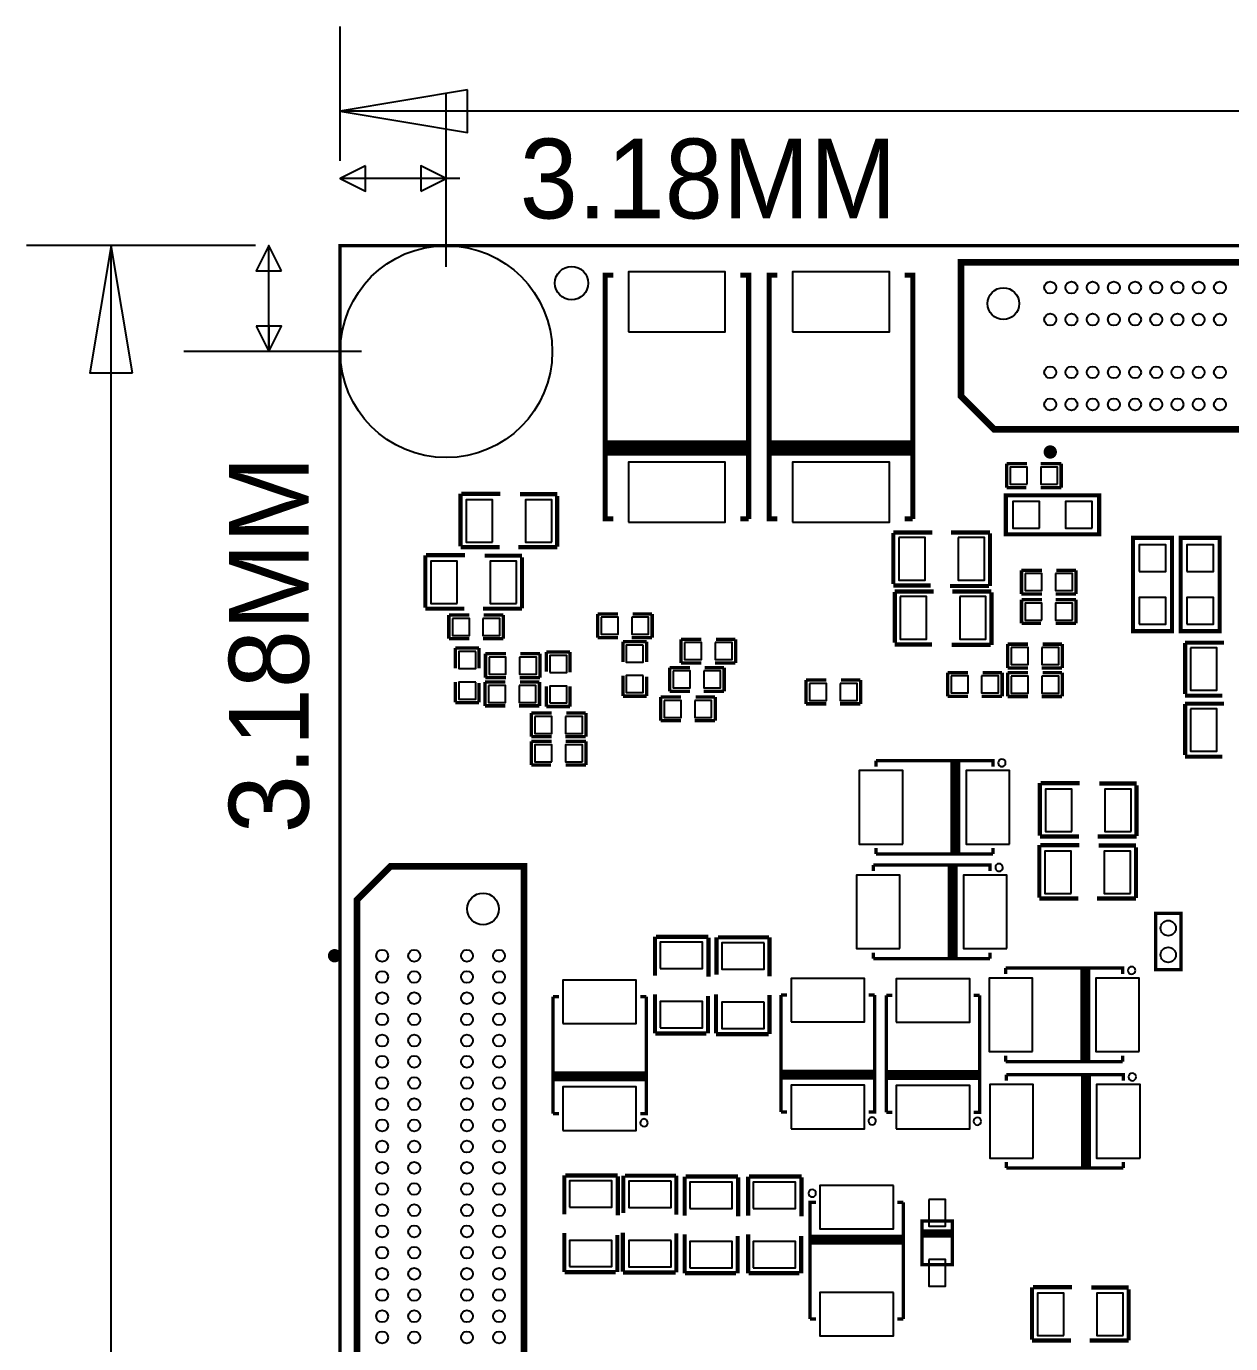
# Model space of a CAD drawing. Extents: x -9.4 to 80, y -0.1 to 86.6.
# Drawn here: x -9.4 to 26.67, y 47.12 to 86.56 of the extents above; entities that cross this region are included whole.
import ezdxf

# ---------------------------------------------------------------- set-up
doc = ezdxf.new("R2010")
doc.units = 0
for name, color, linetype in [('BG_DIMENSION', 85, 'CONTINUOUS'), ('BG_OUTLINE', 254, 'CONTINUOUS'), ('PG_SILKSCREEN_BOTTOM', 122, 'CONTINUOUS'), ('PIN_BOTTOM', 5, 'CONTINUOUS')]:
    doc.layers.add(name, color=color, linetype=linetype)

msp = doc.modelspace()

# ---------------------------------------------------------------- linework, layer by layer
at = {"layer": 'BG_DIMENSION'}
for points in [[(0, 82.539992), (0, 86.562946)], [(3.81, 84.657946), (0, 84.022946), (3.81, 83.387946), (3.81, 84.657946)], [(0, 82.539992), (0, 84.545424)], [(3.17754, 79.362452), (3.17754, 84.545424)], [(32.659828, 84.022946), (0, 84.022946)], [(0.762, 82.386424), (0, 82.005424), (0.762, 81.624424), (0.762, 82.386424)], [(2.41554, 81.624424), (3.17754, 82.005424), (2.41554, 82.386424), (2.41554, 81.624424)], [(3.17754, 82.005424), (0, 82.005424)], [(3.587496, 82.005424), (3.17754, 82.005424)], [(-2.54, 79.999992), (-9.399016, 79.999992)], [(-6.224016, 76.189992), (-6.859016, 79.999992), (-7.494016, 76.189992), (-6.224016, 76.189992)], [(-6.859016, 44.784264), (-6.859016, 79.999992)], [(-2.54, 79.999992), (-4.677664, 79.999992)], [(-1.756664, 79.237992), (-2.137664, 79.999992), (-2.518664, 79.237992), (-1.756664, 79.237992)], [(-2.137664, 76.822452), (-2.137664, 79.999992)], [(-2.518664, 77.584452), (-2.137664, 76.822452), (-1.756664, 77.584452), (-2.518664, 77.584452)], [(-2.137664, 77.62875), (-2.137664, 76.822452)], [(0.63754, 76.822452), (-4.677664, 76.822452)]]:
    msp.add_lwpolyline(points, dxfattribs=at)
at = {"layer": 'BG_OUTLINE', "const_width": 0.1}
msp.add_lwpolyline([(0, 0), (79.999992, 0), (79.999992, 79.999992), (0, 79.999992), (0, 0)], dxfattribs=at)
at = {"layer": 'PG_SILKSCREEN_BOTTOM'}
for points, const_width in [([(61.409986, 79.491992), (18.589981, 79.491992), (18.589981, 75.492), (19.589979, 74.492002), (60.409988, 74.492002), (61.409986, 75.492), (61.409986, 79.491992)], 0.2), ([(8.18007, 79.113405), (7.93496, 79.113405), (7.93496, 71.813395), (8.18007, 71.813395)], 0.1524), ([(12.23518, 71.813395), (12.23518, 79.113405), (11.99007, 79.113405)], 0.1524), ([(13.09624, 79.113405), (12.85113, 79.113405), (12.85113, 71.81342), (13.09624, 71.81342)], 0.1524), ([(17.15135, 71.81342), (17.15135, 79.113405), (16.90624, 79.113405)], 0.1524), ([(12.21867, 74.0918), (7.95147, 74.0918)], 0.1524), ([(17.13484, 74.0918), (12.86764, 74.0918)], 0.1524), ([(12.21867, 73.9394), (7.95147, 73.9394)], 0.1524), ([(12.21867, 73.787), (7.95147, 73.787)], 0.1524), ([(17.13484, 73.9394), (12.86764, 73.9394)], 0.1524), ([(17.13484, 73.787), (12.86764, 73.787)], 0.1524), ([(19.959955, 73.463963), (19.959955, 72.752763)], 0.1016), ([(20.573975, 73.463963), (19.964375, 73.463963)], 0.1016), ([(21.594369, 73.463963), (20.984769, 73.463963)], 0.1016), ([(21.594369, 73.463963), (21.594369, 72.752763)], 0.1016), ([(3.606546, 72.567292), (3.606546, 70.992492)], 0.127), ([(4.800346, 72.567292), (3.631946, 72.567292)], 0.127), ([(5.384546, 72.554592), (6.502146, 72.554592)], 0.127), ([(19.937451, 71.35048), (22.731451, 71.35048), (22.731451, 72.51888), (19.937451, 72.51888), (19.937451, 71.35048)], 0.127), ([(19.964375, 72.752763), (20.548575, 72.752763)], 0.1016), ([(21.594369, 72.752763), (20.984769, 72.752763)], 0.1016), ([(6.502146, 72.503792), (6.502146, 70.979792)], 0.127), ([(11.99007, 71.813395), (12.23518, 71.813395)], 0.1524), ([(16.90624, 71.81342), (17.15135, 71.81342)], 0.1524), ([(16.566642, 71.404226), (17.735042, 71.404226)], 0.127), ([(16.566642, 69.867526), (16.566642, 71.391526)], 0.127), ([(19.462242, 71.404226), (18.293842, 71.404226)], 0.127), ([(19.462242, 69.804026), (19.462242, 71.378826)], 0.127), ([(3.606546, 70.967092), (4.774946, 70.967092)], 0.127), ([(6.502146, 70.967092), (5.333746, 70.967092)], 0.127), ([(23.7458, 71.244231), (23.7458, 68.450231), (24.9142, 68.450231), (24.9142, 71.244231), (23.7458, 71.244231)], 0.127), ([(25.174042, 71.244231), (25.174042, 68.450231), (26.342442, 68.450231), (26.342442, 71.244231), (25.174042, 71.244231)], 0.127), ([(2.549906, 70.725538), (2.549906, 69.150738)], 0.127), ([(3.743706, 70.725538), (2.575306, 70.725538)], 0.127), ([(4.327906, 70.712838), (5.445506, 70.712838)], 0.127), ([(5.445506, 70.662038), (5.445506, 69.138038)], 0.127), ([(20.40603, 70.275958), (21.01563, 70.275958)], 0.1016), ([(20.40603, 69.564758), (20.40603, 70.275958)], 0.1016), ([(22.036024, 70.275958), (21.451824, 70.275958)], 0.1016), ([(22.040418, 69.564758), (22.040418, 70.275958)], 0.1016), ([(17.684242, 69.816726), (16.566642, 69.816726)], 0.127), ([(18.268442, 69.804026), (19.436842, 69.804026)], 0.127), ([(16.611346, 69.639688), (17.779746, 69.639688)], 0.127), ([(16.611346, 68.102988), (16.611346, 69.626988)], 0.127), ([(19.506946, 69.639688), (18.338546, 69.639688)], 0.127), ([(19.506946, 68.039488), (19.506946, 69.614288)], 0.127), ([(20.40603, 69.564758), (21.01563, 69.564758)], 0.1016), ([(20.40603, 69.394578), (20.40603, 68.683378)], 0.1016), ([(21.020024, 69.394578), (20.410424, 69.394578)], 0.1016), ([(21.426424, 69.564758), (22.036024, 69.564758)], 0.1016), ([(22.040418, 69.394578), (21.430818, 69.394578)], 0.1016), ([(22.040418, 69.394578), (22.040418, 68.683378)], 0.1016), ([(2.549906, 69.125338), (3.718306, 69.125338)], 0.127), ([(5.445506, 69.125338), (4.277106, 69.125338)], 0.127), ([(3.254781, 68.935981), (3.864381, 68.935981)], 0.1016), ([(3.254781, 68.224781), (3.254781, 68.935981)], 0.1016), ([(4.884776, 68.935981), (4.300576, 68.935981)], 0.1016), ([(4.88917, 68.224781), (4.88917, 68.935981)], 0.1016), ([(7.710195, 68.967985), (8.319795, 68.967985)], 0.1016), ([(7.710195, 68.256785), (7.710195, 68.967985)], 0.1016), ([(9.34019, 68.967985), (8.75599, 68.967985)], 0.1016), ([(9.344584, 68.256785), (9.344584, 68.967985)], 0.1016), ([(20.410424, 68.683378), (20.994624, 68.683378)], 0.1016), ([(22.040418, 68.683378), (21.430818, 68.683378)], 0.1016), ([(3.254781, 68.224781), (3.864381, 68.224781)], 0.1016), ([(4.275176, 68.224781), (4.884776, 68.224781)], 0.1016), ([(7.710195, 68.256785), (8.319795, 68.256785)], 0.1016), ([(8.73059, 68.256785), (9.34019, 68.256785)], 0.1016), ([(10.207269, 68.210811), (10.816869, 68.210811)], 0.1016), ([(10.207269, 67.499611), (10.207269, 68.210811)], 0.1016), ([(11.837264, 68.210811), (11.253064, 68.210811)], 0.1016), ([(11.841658, 67.499611), (11.841658, 68.210811)], 0.1016), ([(3.450717, 67.947261), (4.161917, 67.947261)], 0.1016), ([(3.450717, 67.947261), (3.450717, 67.337661)], 0.1016), ([(4.161917, 67.947261), (4.161917, 67.337661)], 0.1016), ([(6.886296, 67.829811), (6.175096, 67.829811)], 0.1016), ([(6.175096, 67.825391), (6.175096, 67.241191)], 0.1016), ([(6.886296, 67.215791), (6.886296, 67.825391)], 0.1016), ([(8.468487, 68.140301), (9.179687, 68.140301)], 0.1016), ([(8.468487, 68.140301), (8.468487, 67.530701)], 0.1016), ([(9.179687, 68.140301), (9.179687, 67.530701)], 0.1016), ([(17.728946, 68.052188), (16.611346, 68.052188)], 0.127), ([(18.313146, 68.039488), (19.481546, 68.039488)], 0.127), ([(19.99201, 68.062856), (20.60161, 68.062856)], 0.1016), ([(19.99201, 67.351656), (19.99201, 68.062856)], 0.1016), ([(21.622004, 68.062856), (21.037804, 68.062856)], 0.1016), ([(21.626398, 67.351656), (21.626398, 68.062856)], 0.1016), ([(25.304521, 68.107103), (26.472921, 68.107103)], 0.127), ([(25.304521, 66.570403), (25.304521, 68.094403)], 0.127), ([(4.352315, 67.774693), (4.961915, 67.774693)], 0.1016), ([(4.352315, 67.063493), (4.352315, 67.774693)], 0.1016), ([(5.98231, 67.774693), (5.39811, 67.774693)], 0.1016), ([(5.986704, 67.063493), (5.986704, 67.774693)], 0.1016), ([(10.207269, 67.499611), (10.816869, 67.499611)], 0.1016), ([(11.227664, 67.499611), (11.837264, 67.499611)], 0.1016), ([(4.352315, 67.063493), (4.961915, 67.063493)], 0.1016), ([(5.37271, 67.063493), (5.98231, 67.063493)], 0.1016), ([(8.468487, 67.119906), (8.468487, 66.510306)], 0.1016), ([(9.179687, 66.510306), (9.179687, 67.094506)], 0.1016), ([(9.866909, 67.363086), (10.476509, 67.363086)], 0.1016), ([(9.866909, 66.651886), (9.866909, 67.363086)], 0.1016), ([(11.496904, 67.363086), (10.912704, 67.363086)], 0.1016), ([(11.501298, 66.651886), (11.501298, 67.363086)], 0.1016), ([(18.192674, 67.212464), (18.802274, 67.212464)], 0.1016), ([(18.192674, 66.501264), (18.192674, 67.212464)], 0.1016), ([(19.822668, 67.212464), (19.238468, 67.212464)], 0.1016), ([(19.827062, 66.501264), (19.827062, 67.212464)], 0.1016), ([(19.99201, 67.351656), (20.60161, 67.351656)], 0.1016), ([(19.99201, 67.20713), (20.60161, 67.20713)], 0.1016), ([(19.99201, 66.49593), (19.99201, 67.20713)], 0.1016), ([(21.012404, 67.351656), (21.622004, 67.351656)], 0.1016), ([(21.622004, 67.20713), (21.037804, 67.20713)], 0.1016), ([(21.626398, 66.49593), (21.626398, 67.20713)], 0.1016), ([(3.450717, 66.926866), (3.450717, 66.317266)], 0.1016), ([(4.161917, 66.317266), (4.161917, 66.901466)], 0.1016), ([(4.335805, 66.927095), (4.945405, 66.927095)], 0.1016), ([(4.335805, 66.215895), (4.335805, 66.927095)], 0.1016), ([(5.9658, 66.927095), (5.3816, 66.927095)], 0.1016), ([(5.970194, 66.215895), (5.970194, 66.927095)], 0.1016), ([(6.175096, 66.195397), (6.175096, 66.804997)], 0.1016), ([(6.886296, 66.195397), (6.886296, 66.804997)], 0.1016), ([(9.866909, 66.651886), (10.476509, 66.651886)], 0.1016), ([(10.887304, 66.651886), (11.496904, 66.651886)], 0.1016), ([(13.952398, 66.987166), (14.561998, 66.987166)], 0.1016), ([(13.952398, 66.275966), (13.952398, 66.987166)], 0.1016), ([(15.582392, 66.987166), (14.998192, 66.987166)], 0.1016), ([(15.586786, 66.275966), (15.586786, 66.987166)], 0.1016), ([(3.450717, 66.312872), (4.161917, 66.312872)], 0.1016), ([(8.468487, 66.505912), (9.179687, 66.505912)], 0.1016), ([(9.597923, 66.480309), (10.207523, 66.480309)], 0.1016), ([(9.597923, 65.769109), (9.597923, 66.480309)], 0.1016), ([(11.227918, 66.480309), (10.643718, 66.480309)], 0.1016), ([(11.232312, 65.769109), (11.232312, 66.480309)], 0.1016), ([(13.952398, 66.275966), (14.561998, 66.275966)], 0.1016), ([(14.972792, 66.275966), (15.582392, 66.275966)], 0.1016), ([(18.192674, 66.501264), (18.802274, 66.501264)], 0.1016), ([(19.213068, 66.501264), (19.822668, 66.501264)], 0.1016), ([(19.99201, 66.49593), (20.60161, 66.49593)], 0.1016), ([(21.012404, 66.49593), (21.622004, 66.49593)], 0.1016), ([(26.422121, 66.519603), (25.304521, 66.519603)], 0.127), ([(25.304521, 66.282367), (26.472921, 66.282367)], 0.127), ([(25.304521, 64.745667), (25.304521, 66.269667)], 0.127), ([(4.335805, 66.215895), (4.945405, 66.215895)], 0.1016), ([(5.3562, 66.215895), (5.9658, 66.215895)], 0.1016), ([(5.724728, 66.002103), (6.334354, 66.002129)], 0.1016), ([(5.724728, 65.290903), (5.724728, 66.002103)], 0.1016), ([(6.886296, 66.195397), (6.175096, 66.195397)], 0.1016), ([(7.354722, 66.002129), (6.770548, 66.002129)], 0.1016), ([(7.359142, 65.290929), (7.359142, 66.002129)], 0.1016), ([(9.597923, 65.769109), (10.207523, 65.769109)], 0.1016), ([(10.618318, 65.769109), (11.227918, 65.769109)], 0.1016), ([(5.724728, 65.290903), (6.334354, 65.290929)], 0.1016), ([(5.724728, 65.151787), (5.724728, 64.440587)], 0.1016), ([(6.338722, 65.151787), (5.729122, 65.151787)], 0.1016), ([(6.745148, 65.290929), (7.354722, 65.290929)], 0.1016), ([(7.359117, 65.151787), (6.749517, 65.151787)], 0.1016), ([(7.359117, 65.151787), (7.359117, 64.440587)], 0.1016), ([(26.422121, 64.694867), (25.304521, 64.694867)], 0.127), ([(5.729122, 64.440587), (6.313322, 64.440587)], 0.1016), ([(7.359117, 64.440587), (6.749517, 64.440587)], 0.1016), ([(16.047745, 64.577824), (19.547738, 64.577824), (19.547738, 64.397839)], 0.1), ([(16.047745, 64.397839), (16.047745, 64.577824)], 0.1), ([(18.327446, 64.577824), (18.327446, 61.787532)], 0.1), ([(18.427446, 64.577824), (18.427446, 61.787532)], 0.1), ([(18.527446, 64.577824), (18.527446, 61.787532)], 0.1), ([(20.957515, 63.902285), (20.957515, 62.327485)], 0.127), ([(22.151315, 63.902285), (20.982915, 63.902285)], 0.127), ([(22.735515, 63.889585), (23.853115, 63.889585)], 0.127), ([(23.853115, 63.838785), (23.853115, 62.314785)], 0.127), ([(20.957515, 62.302085), (22.125915, 62.302085)], 0.127), ([(23.853115, 62.302085), (22.684715, 62.302085)], 0.127), ([(16.047745, 61.957839), (16.047745, 61.777829)], 0.1), ([(19.547738, 61.957839), (19.547738, 61.777829)], 0.1), ([(20.940497, 62.046815), (20.940497, 60.472015)], 0.127), ([(22.134297, 62.046815), (20.965897, 62.046815)], 0.127), ([(22.718497, 62.034115), (23.836097, 62.034115)], 0.127), ([(23.836097, 61.983315), (23.836097, 60.459315)], 0.127), ([(19.547738, 61.777829), (16.047745, 61.777829)], 0.1), ([(5.50799, 18.590006), (5.50799, 61.410012), (1.507998, 61.410012), (0.508, 60.410014), (0.508, 19.590004), (1.507998, 18.590006), (5.50799, 18.590006)], 0.2), ([(15.965526, 61.446004), (19.465519, 61.446004), (19.465519, 61.266019)], 0.1), ([(15.965526, 61.266019), (15.965526, 61.446004)], 0.1), ([(18.245226, 61.446004), (18.245226, 58.655712)], 0.1), ([(18.345226, 61.446004), (18.345226, 58.655712)], 0.1), ([(18.445226, 61.446004), (18.445226, 58.655712)], 0.1), ([(20.940497, 60.446615), (22.108897, 60.446615)], 0.127), ([(23.836097, 60.446615), (22.667697, 60.446615)], 0.127), ([(25.182195, 58.314107), (24.420195, 58.314107), (24.420195, 60.004731), (25.182195, 60.004731), (25.182195, 58.314107)], 0.100076), ([(9.429928, 59.302574), (9.429928, 58.134174)], 0.127), ([(11.030128, 59.302574), (9.455328, 59.302574)], 0.127), ([(11.030128, 58.108774), (11.030128, 59.277174)], 0.127), ([(11.268456, 58.165746), (11.268456, 59.283346)], 0.127), ([(11.319256, 59.283346), (12.843256, 59.283346)], 0.127), ([(12.855956, 59.283346), (12.855956, 58.114946)], 0.127), ([(15.965526, 58.826019), (15.965526, 58.646009)], 0.1), ([(19.465519, 58.826019), (19.465519, 58.646009)], 0.1), ([(19.465519, 58.646009), (15.965526, 58.646009)], 0.1), ([(19.934479, 58.361555), (23.434472, 58.361555), (23.434472, 58.181545)], 0.1), ([(19.934479, 58.181545), (19.934479, 58.361555)], 0.1), ([(22.21418, 58.361555), (22.21418, 55.571238)], 0.1), ([(22.314179, 58.361555), (22.314179, 55.571238)], 0.1), ([(22.414179, 58.361555), (22.414179, 55.571238)], 0.1), ([(9.429928, 56.406974), (9.429928, 57.575374)], 0.127), ([(11.255756, 57.581546), (11.255756, 56.413146)], 0.127), ([(12.855956, 56.387746), (12.855956, 57.556146)], 0.127), ([(13.20386, 54.05247), (13.20386, 57.552463)], 0.1), ([(13.38387, 57.552463), (13.20386, 57.552463)], 0.1), ([(16.003854, 57.552463), (16.003854, 54.05247), (15.82387, 54.05247)], 0.1), ([(15.82387, 57.552463), (16.003854, 57.552463)], 0.1), ([(16.355822, 54.045358), (16.355822, 57.545351)], 0.1), ([(16.535806, 57.545351), (16.355822, 57.545351)], 0.1), ([(19.155816, 57.545351), (19.155816, 54.045358), (18.975807, 54.045358)], 0.1), ([(18.975807, 57.545351), (19.155816, 57.545351)], 0.1), ([(6.370269, 54.004185), (6.370269, 57.504178)], 0.1), ([(6.550279, 57.504178), (6.370269, 57.504178)], 0.1), ([(9.170264, 57.504178), (9.170264, 54.004185), (8.990279, 54.004185)], 0.1), ([(8.990279, 57.504178), (9.170264, 57.504178)], 0.1), ([(11.017428, 57.524574), (11.017428, 56.406974)], 0.127), ([(10.966628, 56.406974), (9.442628, 56.406974)], 0.127), ([(11.255756, 56.387746), (12.830556, 56.387746)], 0.127), ([(19.934479, 55.741545), (19.934479, 55.561535)], 0.1), ([(23.434472, 55.741545), (23.434472, 55.561535)], 0.1), ([(9.170264, 55.224477), (6.379972, 55.224477)], 0.1), ([(16.003854, 55.272762), (13.213563, 55.272762)], 0.1), ([(19.155816, 55.26565), (16.365525, 55.26565)], 0.1), ([(23.434472, 55.561535), (19.934479, 55.561535)], 0.1), ([(9.170264, 55.124477), (6.379972, 55.124477)], 0.1), ([(9.170264, 55.024477), (6.379972, 55.024477)], 0.1), ([(16.003854, 55.172762), (13.213563, 55.172762)], 0.1), ([(16.003854, 55.072763), (13.213563, 55.072763)], 0.1), ([(19.155816, 55.16565), (16.365525, 55.16565)], 0.1), ([(19.155816, 55.065651), (16.365525, 55.065651)], 0.1), ([(19.955459, 55.172712), (23.455478, 55.172712), (23.455478, 54.992727)], 0.1), ([(19.955459, 54.992727), (19.955459, 55.172712)], 0.1), ([(22.23516, 55.172712), (22.23516, 52.38242)], 0.1), ([(22.33516, 55.172712), (22.33516, 52.38242)], 0.1), ([(22.43516, 55.172712), (22.43516, 52.38242)], 0.1), ([(6.550279, 54.004185), (6.370269, 54.004185)], 0.1), ([(13.38387, 54.05247), (13.20386, 54.05247)], 0.1), ([(16.535806, 54.045358), (16.355822, 54.045358)], 0.1), ([(19.955459, 52.552727), (19.955459, 52.372717)], 0.1), ([(23.455478, 52.552727), (23.455478, 52.372717)], 0.1), ([(6.713601, 52.153541), (6.713601, 50.985141)], 0.127), ([(8.313801, 52.153541), (6.739001, 52.153541)], 0.127), ([(8.313801, 50.959741), (8.313801, 52.128141)], 0.127), ([(8.482152, 51.029184), (8.482152, 52.146784)], 0.127), ([(8.532952, 52.146784), (10.056952, 52.146784)], 0.127), ([(10.069652, 52.146784), (10.069652, 50.978384)], 0.127), ([(10.318598, 52.121384), (10.318598, 50.952984)], 0.127), ([(11.918798, 52.121384), (10.343998, 52.121384)], 0.127), ([(11.918798, 50.927584), (11.918798, 52.095984)], 0.127), ([(12.218543, 52.121384), (12.218543, 50.952984)], 0.127), ([(13.818743, 52.121384), (12.243943, 52.121384)], 0.127), ([(13.818743, 50.927584), (13.818743, 52.095984)], 0.127), ([(23.455478, 52.372717), (19.955459, 52.372717)], 0.1), ([(14.067815, 47.851568), (14.067815, 51.351561), (14.247851, 51.351561)], 0.1), ([(16.687825, 51.351561), (16.867835, 51.351561)], 0.1), ([(16.867835, 51.351561), (16.867835, 47.851568)], 0.1), ([(8.469452, 50.444984), (8.469452, 49.276584)], 0.127), ([(17.430852, 49.487049), (18.33085, 49.487049), (18.33085, 50.787046), (17.430852, 50.787046), (17.430852, 49.487049)], 0.1), ([(17.449038, 50.49266), (18.312638, 50.49266)], 0.1), ([(6.713601, 49.257941), (6.713601, 50.426341)], 0.127), ([(8.301101, 50.375541), (8.301101, 49.257941)], 0.127), ([(10.069652, 49.251184), (10.069652, 50.419584)], 0.127), ([(10.318598, 49.225784), (10.318598, 50.394184)], 0.127), ([(11.906098, 50.343384), (11.906098, 49.225784)], 0.127), ([(12.218543, 49.225784), (12.218543, 50.394184)], 0.127), ([(13.806043, 50.343384), (13.806043, 49.225784)], 0.127), ([(14.067815, 50.331268), (16.858132, 50.331268)], 0.1), ([(14.067841, 50.231269), (16.858107, 50.231269)], 0.1), ([(14.067841, 50.131269), (16.858107, 50.131269)], 0.1), ([(17.449038, 50.41646), (18.312638, 50.41646)], 0.1), ([(17.449038, 50.34026), (18.312638, 50.34026)], 0.1), ([(8.250301, 49.257941), (6.726301, 49.257941)], 0.127), ([(8.469452, 49.251184), (10.044252, 49.251184)], 0.127), ([(11.855298, 49.225784), (10.331298, 49.225784)], 0.127), ([(13.755243, 49.225784), (12.231243, 49.225784)], 0.127), ([(20.721396, 48.808056), (20.721396, 47.233256)], 0.127), ([(21.915196, 48.808056), (20.746796, 48.808056)], 0.127), ([(22.499396, 48.795356), (23.616996, 48.795356)], 0.127), ([(23.616996, 48.744556), (23.616996, 47.220556)], 0.127), ([(14.247851, 47.851593), (14.067815, 47.851568)], 0.1), ([(16.687851, 47.851593), (16.867835, 47.851568)], 0.1), ([(20.721396, 47.207856), (21.889796, 47.207856)], 0.127), ([(23.616996, 47.207856), (22.448596, 47.207856)], 0.127)]:
    msp.add_lwpolyline(points, dxfattribs=dict(at, const_width=const_width))
at = {"layer": 'PG_SILKSCREEN_BOTTOM', "const_width": 0.2}
for points in [[(21.367496, 73.816997, 1.000056), (21.167471, 73.816997, 0.999944), (21.367496, 73.816997)], [(-0.067005, 58.732522, 1.000053), (-0.267005, 58.732496, 0.999947), (-0.067005, 58.732522)]]:
    msp.add_lwpolyline(points, format="xyb", dxfattribs=at)
at = {"layer": 'PG_SILKSCREEN_BOTTOM'}
for points in [[(19.930847, 64.507821, 1), (19.704653, 64.507835, 1)], [(19.848601, 61.376001, 1), (19.622427, 61.376015, 1)], [(23.81758, 58.291552, 1), (23.591388, 58.291532, 1)], [(23.83856, 55.102709, 1), (23.612372, 55.102723, 1)], [(9.213367, 53.734183, 1), (8.987169, 53.734177, 1)], [(16.046983, 53.782468, 1), (15.820749, 53.78248, 1)], [(19.19892, 53.775356, 1), (18.972712, 53.775368, 1)], [(14.250899, 51.621588, 1), (14.02477, 51.621571, 1)]]:
    msp.add_lwpolyline(points, format="xyb", close=True, dxfattribs=at)
at = {"layer": 'PIN_BOTTOM'}
for points in [[(8.635124, 77.413256), (11.535016, 77.413256), (11.535016, 79.213354), (8.635124, 79.213354)], [(13.551294, 77.413256), (16.451186, 77.413256), (16.451186, 79.213354), (13.551294, 79.213354)], [(8.635124, 71.713446), (11.535016, 71.713446), (11.535016, 73.513544), (8.635124, 73.513544)], [(13.551294, 71.713446), (16.451186, 71.713446), (16.451186, 73.513544), (13.551294, 73.513544)], [(20.573975, 72.854363), (20.573975, 73.362363), (20.065975, 73.362363), (20.065975, 72.854363)], [(21.488375, 72.854363), (21.488375, 73.362363), (20.980375, 73.362363), (20.980375, 72.854363)], [(4.559046, 71.119492), (4.559046, 72.389492), (3.771646, 72.389492), (3.771646, 71.119492)], [(6.337046, 71.119492), (6.337046, 72.389492), (5.549646, 72.389492), (5.549646, 71.119492)], [(20.947101, 71.53463), (20.947101, 72.33473), (20.147001, 72.33473), (20.147001, 71.53463)], [(22.521901, 71.53463), (22.521901, 72.33473), (21.721801, 72.33473), (21.721801, 71.53463)], [(16.731742, 71.251826), (16.731742, 69.981826), (17.519142, 69.981826), (17.519142, 71.251826)], [(18.509742, 71.251826), (18.509742, 69.981826), (19.297142, 69.981826), (19.297142, 71.251826)], [(23.92995, 70.234581), (24.73005, 70.234581), (24.73005, 71.034681), (23.92995, 71.034681)], [(25.358192, 70.234581), (26.158292, 70.234581), (26.158292, 71.034681), (25.358192, 71.034681)], [(3.502406, 69.277738), (3.502406, 70.547738), (2.715006, 70.547738), (2.715006, 69.277738)], [(5.280406, 69.277738), (5.280406, 70.547738), (4.493006, 70.547738), (4.493006, 69.277738)], [(20.512024, 70.174358), (20.512024, 69.666358), (21.020024, 69.666358), (21.020024, 70.174358)], [(21.426424, 70.174358), (21.426424, 69.666358), (21.934424, 69.666358), (21.934424, 70.174358)], [(16.776446, 69.487288), (16.776446, 68.217288), (17.563846, 68.217288), (17.563846, 69.487288)], [(18.554446, 69.487288), (18.554446, 68.217288), (19.341846, 68.217288), (19.341846, 69.487288)], [(23.92995, 68.659781), (24.73005, 68.659781), (24.73005, 69.459881), (23.92995, 69.459881)], [(25.358192, 68.659781), (26.158292, 68.659781), (26.158292, 69.459881), (25.358192, 69.459881)], [(21.020024, 68.784978), (21.020024, 69.292978), (20.512024, 69.292978), (20.512024, 68.784978)], [(21.934424, 68.784978), (21.934424, 69.292978), (21.426424, 69.292978), (21.426424, 68.784978)], [(3.360776, 68.834381), (3.360776, 68.326381), (3.868776, 68.326381), (3.868776, 68.834381)], [(4.275176, 68.834381), (4.275176, 68.326381), (4.783176, 68.326381), (4.783176, 68.834381)], [(7.81619, 68.866385), (7.81619, 68.358385), (8.32419, 68.358385), (8.32419, 68.866385)], [(8.73059, 68.866385), (8.73059, 68.358385), (9.23859, 68.358385), (9.23859, 68.866385)], [(9.078087, 68.034306), (8.570087, 68.034306), (8.570087, 67.526306), (9.078087, 67.526306)], [(10.313264, 68.109211), (10.313264, 67.601211), (10.821264, 67.601211), (10.821264, 68.109211)], [(11.227664, 68.109211), (11.227664, 67.601211), (11.735664, 67.601211), (11.735664, 68.109211)], [(20.098004, 67.961256), (20.098004, 67.453256), (20.606004, 67.453256), (20.606004, 67.961256)], [(21.012404, 67.961256), (21.012404, 67.453256), (21.520404, 67.453256), (21.520404, 67.961256)], [(25.469621, 67.954703), (25.469621, 66.684703), (26.257021, 66.684703), (26.257021, 67.954703)], [(4.060317, 67.841266), (3.552317, 67.841266), (3.552317, 67.333266), (4.060317, 67.333266)], [(4.45831, 67.673093), (4.45831, 67.165093), (4.96631, 67.165093), (4.96631, 67.673093)], [(5.37271, 67.673093), (5.37271, 67.165093), (5.88071, 67.165093), (5.88071, 67.673093)], [(6.276696, 67.215791), (6.784696, 67.215791), (6.784696, 67.723791), (6.276696, 67.723791)], [(9.078087, 67.119906), (8.570087, 67.119906), (8.570087, 66.611906), (9.078087, 66.611906)], [(9.972904, 67.261486), (9.972904, 66.753486), (10.480904, 66.753486), (10.480904, 67.261486)], [(10.887304, 67.261486), (10.887304, 66.753486), (11.395304, 66.753486), (11.395304, 67.261486)], [(18.298668, 67.110864), (18.298668, 66.602864), (18.806668, 66.602864), (18.806668, 67.110864)], [(19.213068, 67.110864), (19.213068, 66.602864), (19.721068, 66.602864), (19.721068, 67.110864)], [(20.098004, 67.10553), (20.098004, 66.59753), (20.606004, 66.59753), (20.606004, 67.10553)], [(21.012404, 67.10553), (21.012404, 66.59753), (21.520404, 66.59753), (21.520404, 67.10553)], [(4.060317, 66.926866), (3.552317, 66.926866), (3.552317, 66.418866), (4.060317, 66.418866)], [(4.4418, 66.825495), (4.4418, 66.317495), (4.9498, 66.317495), (4.9498, 66.825495)], [(5.3562, 66.825495), (5.3562, 66.317495), (5.8642, 66.317495), (5.8642, 66.825495)], [(6.276696, 66.301391), (6.784696, 66.301391), (6.784696, 66.809391), (6.276696, 66.809391)], [(14.058392, 66.885566), (14.058392, 66.377566), (14.566392, 66.377566), (14.566392, 66.885566)], [(14.972792, 66.885566), (14.972792, 66.377566), (15.480792, 66.377566), (15.480792, 66.885566)], [(9.703918, 66.378709), (9.703918, 65.870709), (10.211918, 65.870709), (10.211918, 66.378709)], [(10.618318, 66.378709), (10.618318, 65.870709), (11.126318, 65.870709), (11.126318, 66.378709)], [(5.830722, 65.900529), (5.830722, 65.392529), (6.338722, 65.392529), (6.338722, 65.900529)], [(6.745122, 65.900529), (6.745122, 65.392529), (7.253122, 65.392529), (7.253122, 65.900529)], [(25.469621, 66.129967), (25.469621, 64.859967), (26.257021, 64.859967), (26.257021, 66.129967)], [(6.338722, 64.542187), (6.338722, 65.050187), (5.830722, 65.050187), (5.830722, 64.542187)], [(7.253122, 64.542187), (7.253122, 65.050187), (6.745122, 65.050187), (6.745122, 64.542187)], [(16.847769, 62.077829), (16.847769, 64.277824), (15.547772, 64.277824), (15.547772, 62.077829)], [(20.047763, 62.077829), (20.047763, 64.277824), (18.747765, 64.277824), (18.747765, 62.077829)], [(21.910015, 62.454485), (21.910015, 63.724485), (21.122615, 63.724485), (21.122615, 62.454485)], [(23.688015, 62.454485), (23.688015, 63.724485), (22.900615, 63.724485), (22.900615, 62.454485)], [(21.892997, 60.599015), (21.892997, 61.869015), (21.105597, 61.869015), (21.105597, 60.599015)], [(23.670997, 60.599015), (23.670997, 61.869015), (22.883597, 61.869015), (22.883597, 60.599015)], [(16.765524, 58.946009), (16.765524, 61.146004), (15.465527, 61.146004), (15.465527, 58.946009)], [(19.965518, 58.946009), (19.965518, 61.146004), (18.66552, 61.146004), (18.66552, 58.946009)], [(9.582328, 58.350074), (10.852328, 58.350074), (10.852328, 59.137474), (9.582328, 59.137474)], [(12.703556, 59.118246), (11.433556, 59.118246), (11.433556, 58.330846), (12.703556, 58.330846)], [(6.670269, 56.704167), (8.870264, 56.704167), (8.870264, 58.004164), (6.670269, 58.004164)], [(13.503859, 56.752477), (15.703855, 56.752477), (15.703855, 58.052475), (13.503859, 58.052475)], [(16.655821, 56.745365), (18.855817, 56.745365), (18.855817, 58.045363), (16.655821, 58.045363)], [(20.734503, 55.861534), (20.734503, 58.06153), (19.434505, 58.06153), (19.434505, 55.861534)], [(23.934496, 55.861534), (23.934496, 58.06153), (22.634499, 58.06153), (22.634499, 55.861534)], [(9.582328, 56.572074), (10.852328, 56.572074), (10.852328, 57.359474), (9.582328, 57.359474)], [(12.703556, 57.340246), (11.433556, 57.340246), (11.433556, 56.552846), (12.703556, 56.552846)], [(13.503859, 53.552484), (15.703855, 53.552484), (15.703855, 54.852481), (13.503859, 54.852481)], [(16.655821, 53.545372), (18.855817, 53.545372), (18.855817, 54.845369), (16.655821, 54.845369)], [(20.755483, 52.672717), (20.755483, 54.872712), (19.455486, 54.872712), (19.455486, 52.672717)], [(23.955477, 52.672717), (23.955477, 54.872712), (22.655479, 54.872712), (22.655479, 52.672717)], [(6.670269, 53.504173), (8.870264, 53.504173), (8.870264, 54.80417), (6.670269, 54.80417)], [(6.866001, 51.201041), (8.136001, 51.201041), (8.136001, 51.988441), (6.866001, 51.988441)], [(9.917252, 51.981684), (8.647252, 51.981684), (8.647252, 51.194284), (9.917252, 51.194284)], [(10.470998, 51.168884), (11.740998, 51.168884), (11.740998, 51.956284), (10.470998, 51.956284)], [(12.370943, 51.168884), (13.640943, 51.168884), (13.640943, 51.956284), (12.370943, 51.956284)], [(16.567836, 51.851573), (14.36784, 51.851573), (14.36784, 50.551575), (16.567836, 50.551575)], [(17.630788, 51.437108), (17.630788, 50.637008), (18.130888, 50.637008), (18.130888, 51.437108)], [(6.866001, 49.423041), (8.136001, 49.423041), (8.136001, 50.210441), (6.866001, 50.210441)], [(9.917252, 50.203684), (8.647252, 50.203684), (8.647252, 49.416284), (9.917252, 49.416284)], [(10.470998, 49.390884), (11.740998, 49.390884), (11.740998, 50.178284), (10.470998, 50.178284)], [(12.370943, 49.390884), (13.640943, 49.390884), (13.640943, 50.178284), (12.370943, 50.178284)], [(17.630788, 49.637112), (17.630788, 48.837012), (18.130888, 48.837012), (18.130888, 49.637112)], [(16.567836, 48.651579), (14.36784, 48.651579), (14.36784, 47.351582), (16.567836, 47.351582)], [(21.673896, 47.360256), (21.673896, 48.630256), (20.886496, 48.630256), (20.886496, 47.360256)], [(23.451896, 47.360256), (23.451896, 48.630256), (22.664496, 48.630256), (22.664496, 47.360256)]]:
    msp.add_lwpolyline(points, close=True, dxfattribs=at)
for centre, radius in [((3.17754, 76.822452), 3.175), ((6.931914, 78.873096), 0.499999), ((21.267471, 78.742007), 0.178003), ((21.902471, 78.742007), 0.178003), ((22.537471, 78.742007), 0.178003), ((23.172471, 78.742007), 0.178003), ((23.807471, 78.742007), 0.178003), ((24.442471, 78.742007), 0.178003), ((25.077471, 78.742007), 0.178003), ((25.712471, 78.742007), 0.178003), ((26.347471, 78.742007), 0.178003), ((19.864959, 78.261997), 0.475056), ((21.267471, 77.781988), 0.178003), ((21.902471, 77.781988), 0.178003), ((22.537471, 77.781988), 0.178003), ((23.172471, 77.781988), 0.178003), ((23.807471, 77.781988), 0.178003), ((24.442471, 77.781988), 0.178003), ((25.077471, 77.781988), 0.178003), ((25.712471, 77.781988), 0.178003), ((26.347471, 77.781988), 0.178003), ((21.267471, 76.202007), 0.178003), ((21.902471, 76.202007), 0.178003), ((22.537471, 76.202007), 0.178003), ((23.172471, 76.202007), 0.178003), ((23.807471, 76.202007), 0.178003), ((24.442471, 76.202007), 0.178003), ((25.077471, 76.202007), 0.178003), ((25.712471, 76.202007), 0.178003), ((26.347471, 76.202007), 0.178003), ((21.267471, 75.241988), 0.178003), ((21.902471, 75.241988), 0.178003), ((22.537471, 75.241988), 0.178003), ((23.172471, 75.241988), 0.178003), ((23.807471, 75.241988), 0.178003), ((24.442471, 75.241988), 0.178003), ((25.077471, 75.241988), 0.178003), ((25.712471, 75.241988), 0.178003), ((26.347471, 75.241988), 0.178003), ((4.277995, 60.135033), 0.475056), ((24.801195, 59.559469), 0.2286), ((1.257986, 58.732522), 0.178003), ((2.218004, 58.732522), 0.178003), ((3.797986, 58.732522), 0.178003), ((4.758004, 58.732522), 0.178003), ((24.801195, 58.759369), 0.2286), ((1.257986, 58.097522), 0.178003), ((2.218004, 58.097522), 0.178003), ((3.797986, 58.097522), 0.178003), ((4.758004, 58.097522), 0.178003), ((1.257986, 57.462522), 0.178003), ((2.218004, 57.462522), 0.178003), ((3.797986, 57.462522), 0.178003), ((4.758004, 57.462522), 0.178003), ((1.257986, 56.827522), 0.178003), ((2.218004, 56.827522), 0.178003), ((3.797986, 56.827522), 0.178003), ((4.758004, 56.827522), 0.178003), ((1.257986, 56.192522), 0.178003), ((2.218004, 56.192522), 0.178003), ((3.797986, 56.192522), 0.178003), ((4.758004, 56.192522), 0.178003), ((1.257986, 55.557522), 0.178003), ((2.218004, 55.557522), 0.178003), ((3.797986, 55.557522), 0.178003), ((4.758004, 55.557522), 0.178003), ((1.257986, 54.922522), 0.178003), ((2.218004, 54.922522), 0.178003), ((3.797986, 54.922522), 0.178003), ((4.758004, 54.922522), 0.178003), ((1.257986, 54.287522), 0.178003), ((2.218004, 54.287522), 0.178003), ((3.797986, 54.287522), 0.178003), ((4.758004, 54.287522), 0.178003), ((1.257986, 53.652522), 0.178003), ((2.218004, 53.652522), 0.178003), ((3.797986, 53.652522), 0.178003), ((4.758004, 53.652522), 0.178003), ((1.257986, 53.017522), 0.178003), ((2.218004, 53.017522), 0.178003), ((3.797986, 53.017522), 0.178003), ((4.758004, 53.017522), 0.178003), ((1.257986, 52.382522), 0.178003), ((2.218004, 52.382522), 0.178003), ((3.797986, 52.382522), 0.178003), ((4.758004, 52.382522), 0.178003), ((1.257986, 51.747522), 0.178003), ((2.218004, 51.747522), 0.178003), ((3.797986, 51.747522), 0.178003), ((4.758004, 51.747522), 0.178003), ((1.257986, 51.112522), 0.178003), ((2.218004, 51.112522), 0.178003), ((3.797986, 51.112522), 0.178003), ((4.758004, 51.112522), 0.178003), ((1.257986, 50.477522), 0.178003), ((2.218004, 50.477522), 0.178003), ((3.797986, 50.477522), 0.178003), ((4.758004, 50.477522), 0.178003), ((1.257986, 49.842522), 0.178003), ((2.218004, 49.842522), 0.178003), ((3.797986, 49.842522), 0.178003), ((4.758004, 49.842522), 0.178003), ((1.257986, 49.207522), 0.178003), ((2.218004, 49.207522), 0.178003), ((3.797986, 49.207522), 0.178003), ((4.758004, 49.207522), 0.178003), ((1.257986, 48.572522), 0.178003), ((2.218004, 48.572522), 0.178003), ((3.797986, 48.572522), 0.178003), ((4.758004, 48.572522), 0.178003), ((1.257986, 47.937522), 0.178003), ((2.218004, 47.937522), 0.178003), ((3.797986, 47.937522), 0.178003), ((4.758004, 47.937522), 0.178003), ((1.257986, 47.302522), 0.178003), ((2.218004, 47.302522), 0.178003), ((3.797986, 47.302522), 0.178003), ((4.758004, 47.302522), 0.178003)]:
    msp.add_circle(centre, radius, dxfattribs=at)

# ---------------------------------------------------------------- texts
at = {"layer": 'BG_DIMENSION', "width": 0.978723}
msp.add_text('3.18MM', height=2.3876, dxfattribs=at).set_placement((5.378196, 80.811624))
msp.add_text('3.18MM', height=2.3876, rotation=90, dxfattribs=at).set_placement((-0.943864, 62.40145))

doc.saveas('drawing.dxf')
